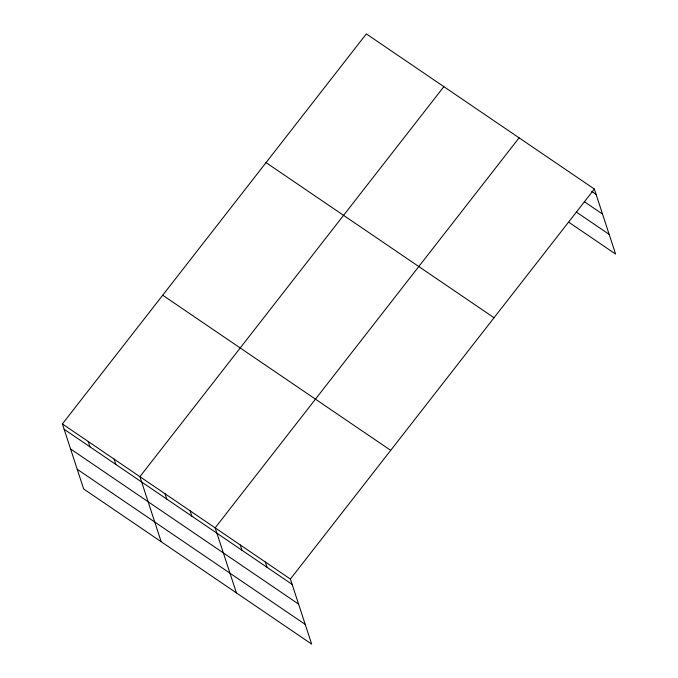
<?xml version="1.0" encoding="UTF-8"?>
<svg xmlns="http://www.w3.org/2000/svg" width="678" height="678" viewBox="0 0 678 678"><rect width="100%" height="100%" fill="white"/><g stroke="black" fill="none" stroke-linecap="round" stroke-linejoin="round"><path stroke-width="1.02" d="M62.393 423.928L290.396 579.054L311.66 644.1L83.657 488.965L62.393 423.928L366.34 33.9L594.343 189.035L615.607 254.072L568.901 222.299M443.861 86.648L139.914 476.668L161.178 541.714M519.102 137.837L215.155 527.865L236.419 592.903M290.396 579.054L594.343 189.035M591.767 191.433L596.089 194.383M584.368 201.722L602.53 214.078M576.3 212.011L609.166 234.376M266.039 162.61L494.042 317.736M162.703 295.218L390.697 450.345M64.147 429.276L292.15 584.402M70.58 448.972L298.583 604.106M77.216 469.269L305.219 624.404M265.318 561.994L267.064 567.342M240.241 544.926L241.987 550.273M190.077 510.797L191.823 516.144M165 493.737L166.746 499.084M114.073 459.091L115.828 464.438M88.233 441.505L89.988 446.853"/></g></svg>
